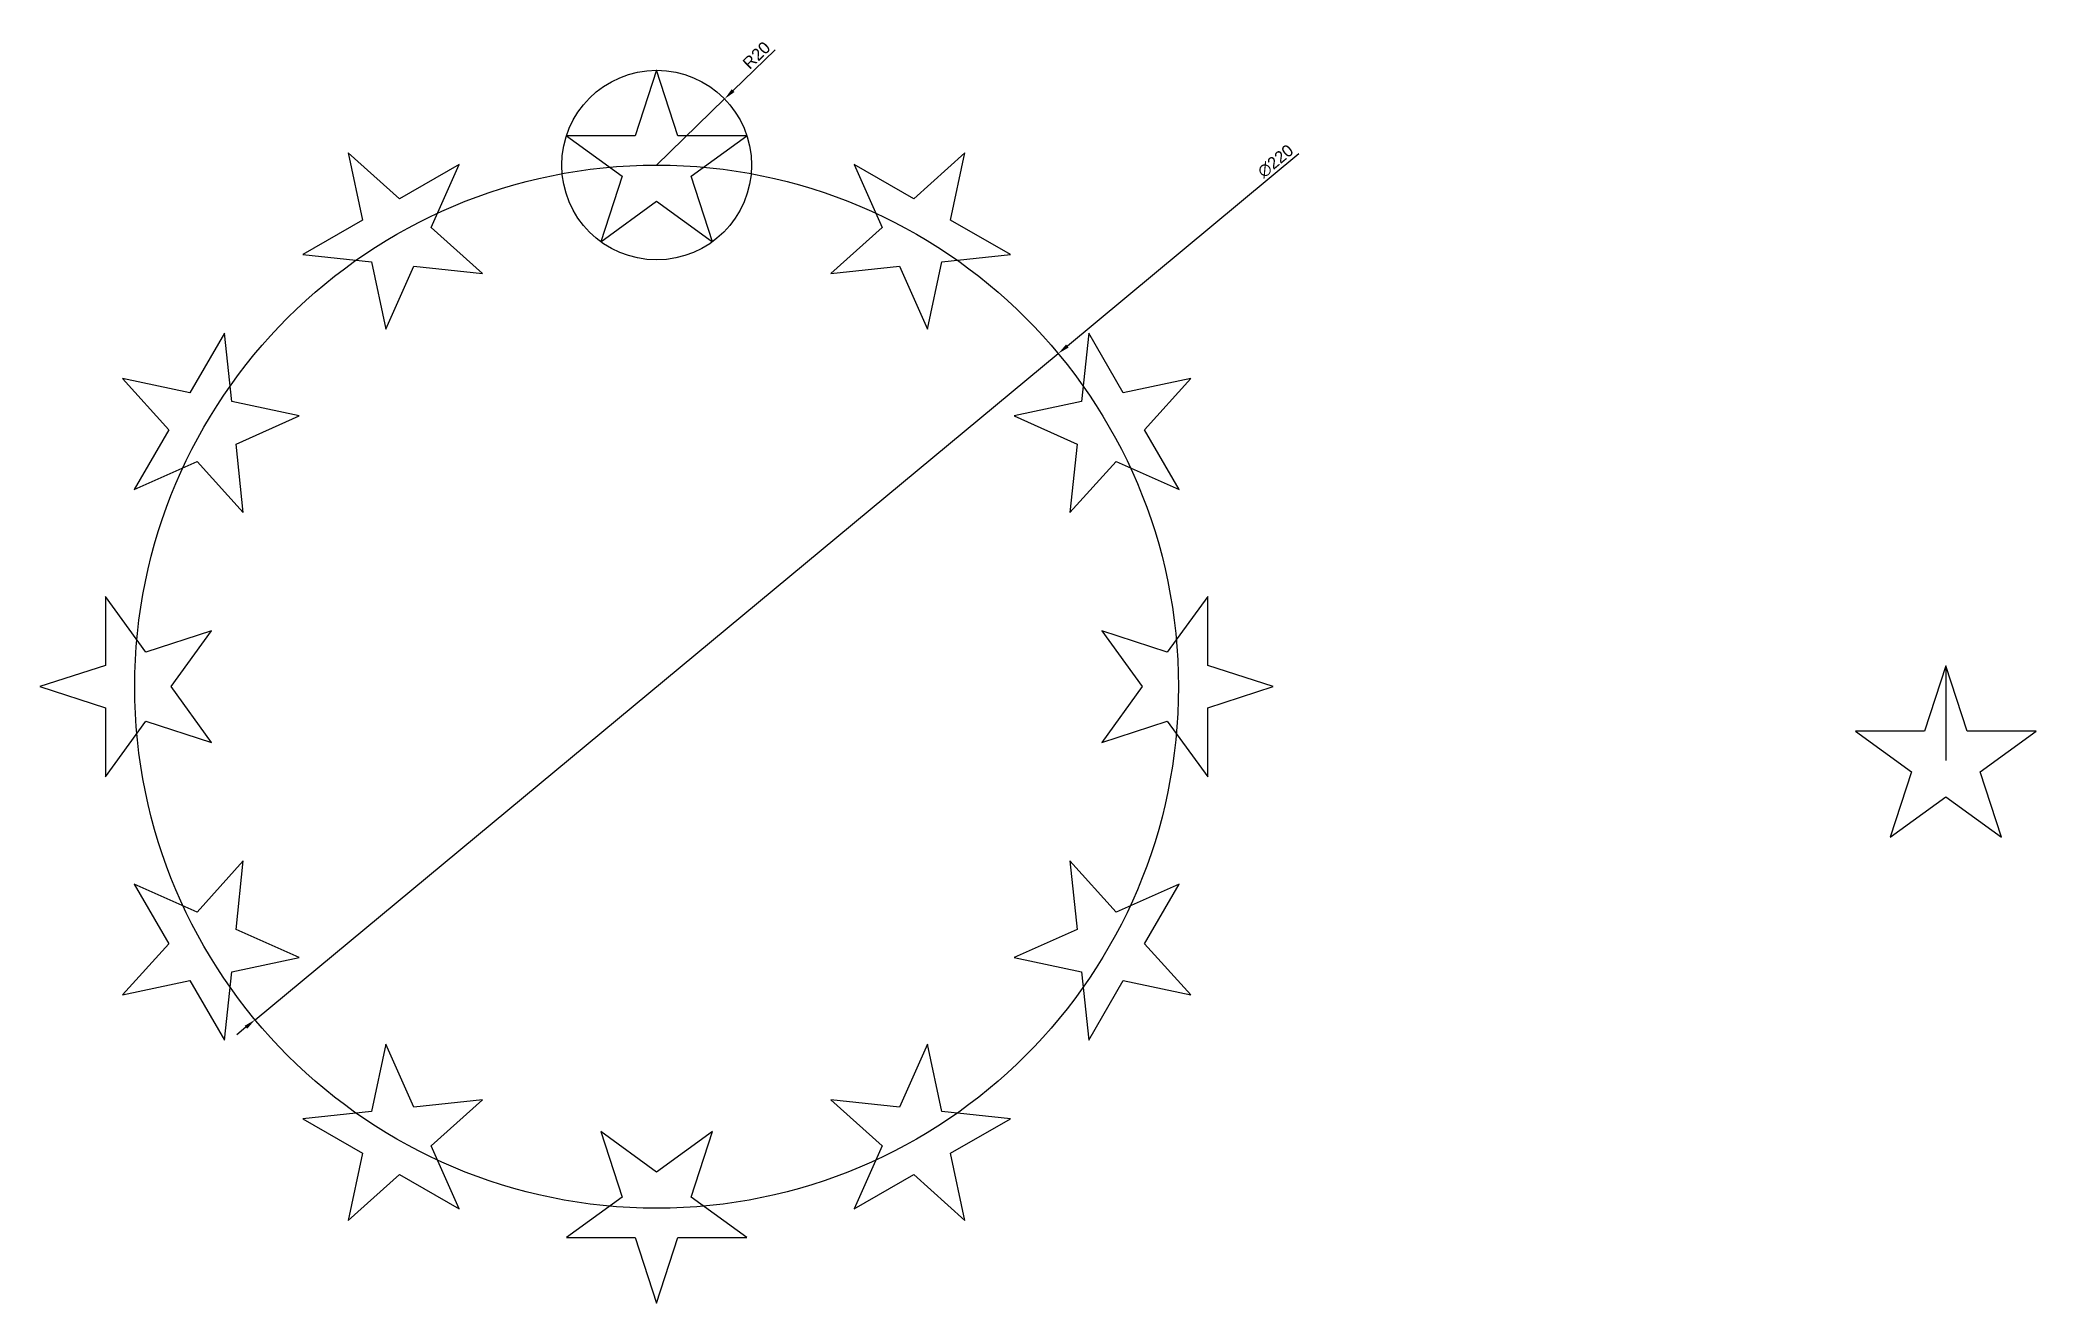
# Model space of a CAD drawing. Header units: millimetres. Extents: x 2856 to 3276, y 1118 to 1385.
import ezdxf

# ---------------------------------------------------------------- set-up
doc = ezdxf.new("R2010")
doc.units = ezdxf.units.MM
doc.layers.add('cotas', color=252, linetype='Continuous')
doc.styles.get("Standard").update_dxf_attribs({"font": 'arial.ttf'})
doc.dimstyles.new('ISO-25', dxfattribs={"dimtxt": 2.5, "dimasz": 2.5, "dimexe": 1.25, "dimexo": 0.625, "dimtad": 1, "dimtxsty": 'Standard', "dimcen": 2.5, "dimadec": 0, "dimazin": 0, "dimtfac": 1, "dimtmove": 0, "dimatfit": 3, "dimfxl": 1, "dimarcsym": 0})

# ---------------------------------------------------------------- blocks, each defined once
blk = doc.blocks.new('*D2')
at = {"layer": 'cotas', "color": 0, "lineweight": -2, "transparency": 16777216}
for p, q in [((3010.47, 1382.65), (3001.63, 1374.05)), ((2985.51, 1358.35), (2999.84, 1372.3))]:
    blk.add_line(p, q, dxfattribs=at)
at = {"layer": 'cotas', "color": 0, "transparency": 16777216}
blk.add_solid([(3001.34, 1374.35), (3001.92, 1373.75), (2999.84, 1372.3)], dxfattribs=at)
at = {"layer": 'Defpoints', "color": 0, "transparency": 16777216}
for p in [(2999.84, 1372.3), (2985.51, 1358.35)]:
    blk.add_point(p, dxfattribs=at)
at = {"layer": 'cotas', "color": 0, "transparency": 16777216, "insert": (3006.56, 1381.5), "char_height": 2.5, "attachment_point": 5, "rotation": 44.2395}
blk.add_mtext('R20', dxfattribs=at)
blk = doc.blocks.new('*D3')
at = {"layer": 'cotas', "color": 0, "lineweight": -2, "transparency": 16777216}
for p, q in [((3120.89, 1360.69), (3072.09, 1320.19)), ((2900.86, 1178.11), (3070.17, 1318.59)), ((2898.94, 1176.51), (2897.01, 1174.91))]:
    blk.add_line(p, q, dxfattribs=at)
at = {"layer": 'cotas', "color": 0, "transparency": 16777216}
for points in [[(3071.82, 1320.51), (3072.35, 1319.87), (3070.17, 1318.59)], [(2898.67, 1176.83), (2899.2, 1176.19), (2900.86, 1178.11)]]:
    blk.add_solid(points, dxfattribs=at)
at = {"layer": 'Defpoints', "color": 0, "transparency": 16777216}
for p in [(3070.17, 1318.59), (2900.86, 1178.11)]:
    blk.add_point(p, dxfattribs=at)
at = {"layer": 'cotas', "color": 0, "transparency": 16777216, "insert": (3115.98, 1359.17), "char_height": 2.5, "attachment_point": 5, "rotation": 39.6858}
blk.add_mtext('∅220', dxfattribs=at)
blk = doc.blocks.new('*U4')
at = {"layer": 'cotas'}
for p, q in [((0, 18.09), (-4.49, 4.27)), ((4.49, 4.27), (0, 18.09)), ((-4.49, 4.27), (-19.02, 4.27)), ((-19.02, 4.27), (-7.27, -4.27)), ((19.02, 4.27), (4.49, 4.27)), ((7.27, -4.27), (19.02, 4.27)), ((-7.27, -4.27), (-11.76, -18.09)), ((11.76, -18.09), (7.27, -4.27)), ((-11.76, -18.09), (0, -9.55)), ((0, -9.55), (11.76, -18.09))]:
    blk.add_line(p, q, dxfattribs=at)
blk = doc.blocks.new('*U5')
at = {"color": 0, "linetype": 'ByBlock', "lineweight": -2, "transparency": 16777216}
blk.add_blockref('*U4', (2985.51, 1360.26), dxfattribs=at)
for p, rotation in [((2929.56, 1345.27), 29.99999999999998), ((3041.47, 1345.27), 329.9999999999999), ((2888.6, 1304.3), 60.00000000000001), ((3082.43, 1304.3), 299.9999999999999), ((2873.6, 1248.35), 90), ((3097.42, 1248.35), 270), ((2888.6, 1192.39), 120), ((3082.43, 1192.39), 239.9999999999999), ((2929.56, 1151.43), 150), ((3041.47, 1151.43), 210), ((2985.51, 1136.44), 180)]:
    blk.add_blockref('*U4', p, dxfattribs=dict(at, rotation=rotation))

msp = doc.modelspace()

# ---------------------------------------------------------------- linework, layer by layer
at = {"layer": 'cotas'}
for p, q in [((3257.274, 1252.758), (3252.784, 1238.939)), ((3261.764, 1238.939), (3257.274, 1252.758)), ((3257.274, 1252.758), (3257.274, 1232.758)), ((3238.253, 1238.939), (3250.009, 1230.398)), ((3252.784, 1238.939), (3238.253, 1238.939)), ((3276.295, 1238.939), (3261.764, 1238.939)), ((3264.539, 1230.398), (3276.295, 1238.939)), ((3250.009, 1230.398), (3245.518, 1216.578)), ((3269.03, 1216.578), (3264.539, 1230.398)), ((3245.518, 1216.578), (3257.274, 1225.119)), ((3257.274, 1225.119), (3269.03, 1216.578))]:
    msp.add_line(p, q, dxfattribs=at)
msp.add_lwpolyline([(3245.518, 1216.578), (3245.518, 1216.578)], close=True, dxfattribs=at)
for centre, radius in [((2985.514, 1358.35), 20), ((2985.514, 1248.35), 110)]:
    msp.add_circle(centre, radius, dxfattribs=at)

# ---------------------------------------------------------------- block references
msp.add_blockref('*U5', (0, 0))

# ---------------------------------------------------------------- dimensions: what is measured, and where the dimension line sits
dim = msp.add_radius_dim(center=(2985.514, 1358.35), mpoint=(2999.842, 1372.303), dimstyle='ISO-25', dxfattribs=at)
dim.commit()
dim.dimension.update_dxf_attribs({"geometry": '*D2', "text_midpoint": (3007.884, 1380.134), "dimtype": 164})
dim = msp.add_diameter_dim_2p(p1=(2900.862, 1178.106), p2=(3070.165, 1318.593), dimstyle='ISO-25', dxfattribs=at)
dim.commit()
dim.dimension.update_dxf_attribs({"geometry": '*D3', "text_midpoint": (3117.242, 1357.657), "dimtype": 163})

doc.saveas('drawing.dxf')
